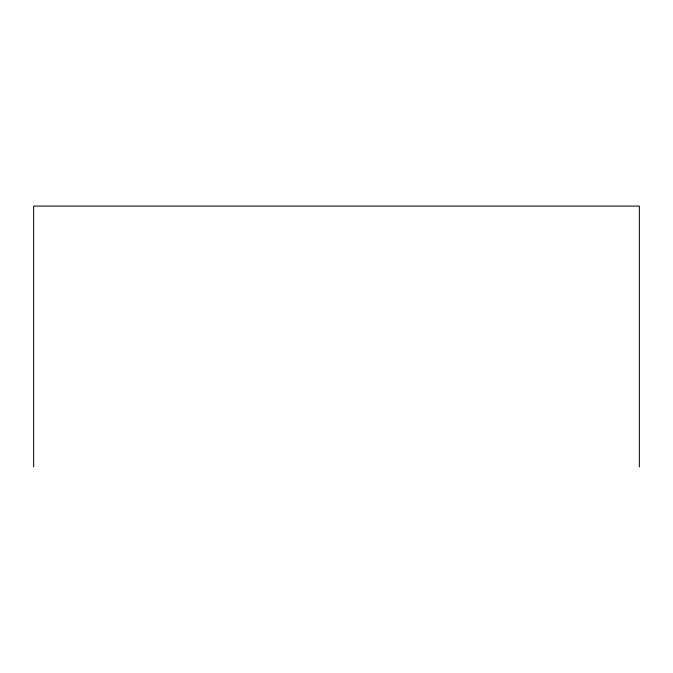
<?xml version="1.0" encoding="UTF-8"?>
<svg xmlns="http://www.w3.org/2000/svg" width="673" height="673" viewBox="0 0 673 673"><rect width="100%" height="100%" fill="white"/><g stroke="black" fill="none" stroke-linecap="round" stroke-linejoin="round"><path stroke-width="1.01" d="M639.35 466.919L639.35 206.081L33.65 206.081L33.65 466.919"/></g></svg>
